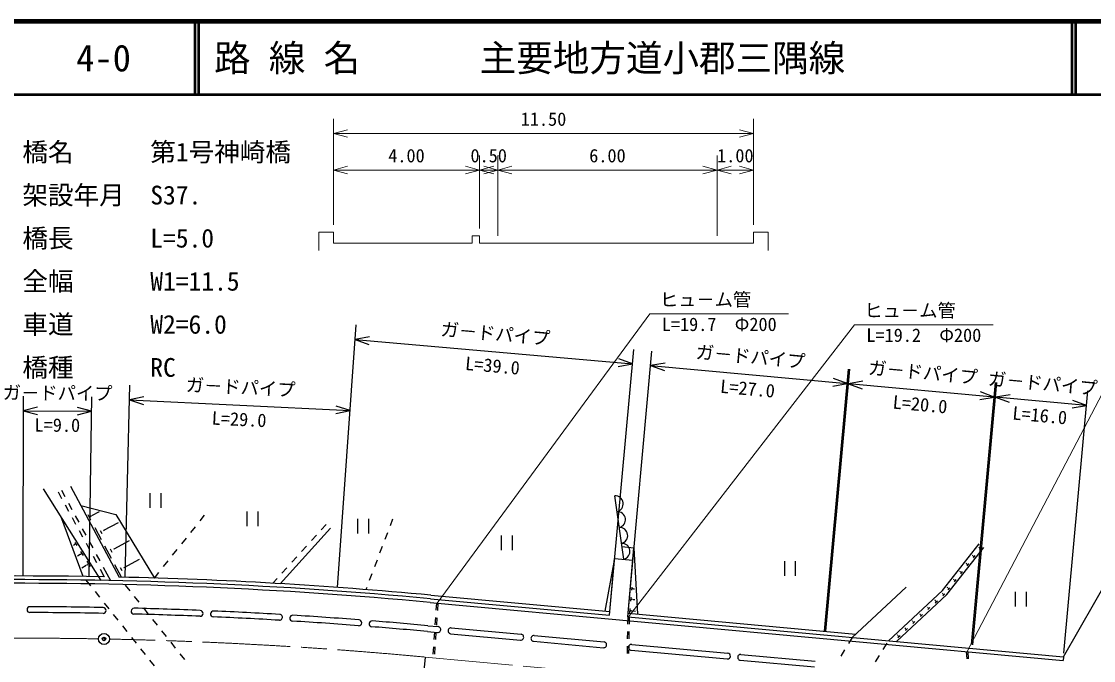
# Model space of a CAD drawing. Units: millimetres, scale not verified, with parts at other scales. Extents: x 40000 to 680000, y 20000 to 380000.
# Drawn here: x 154022 to 300720, y 292606 to 380000 of the extents above; entities that cross this region are included whole.
import ezdxf
from ezdxf.enums import TextEntityAlignment as Align

# ---------------------------------------------------------------- set-up
doc = ezdxf.new("R2010")
doc.units = ezdxf.units.MM
doc.header["$LTSCALE"] = 1000
doc.header["$PDMODE"] = 32
doc.header["$PDSIZE"] = 500
doc.linetypes.add('CHAIN', pattern=[18.5, 12, -1.5, 3.5, -1.5])
for name, color, linetype, lineweight in [('M-BGD', 7, 'Continuous', 25), ('M-BMK', 2, 'CHAIN', 13), ('M-BMK-SRVR', 3, 'Continuous', 25), ('M-STR-HTXT', 7, 'Continuous', 13), ('M-STR-STRC', 7, 'Continuous', 25), ('M-TTL', 2, 'Continuous', 140), ('M-TTL-LINE', 7, 'Continuous', 50)]:
    doc.layers.add(name, color=color, linetype=linetype, lineweight=lineweight)
doc.layers.add('M-TTL-TXT', color=7, linetype='Continuous')
doc.styles.add('@ＭＳ ゴシック', font='')
doc.styles.add('ＭＳ ゴシック', font='')
doc.styles.get('@ＭＳ ゴシック').set_extended_font_data('@MS Gothic')
doc.styles.get('ＭＳ ゴシック').set_extended_font_data('MS Gothic')

msp = doc.modelspace()

# ---------------------------------------------------------------- linework, layer by layer
at = {"layer": 'M-BGD'}
for p, q in [((164950, 303564), (157038, 316091)), ((159047, 315665), (159524, 314787)), ((159486, 315904), (159964, 315026)), ((160740, 316454), (167400, 304013)), ((171611, 315491), (171611, 313491)), ((173111, 315491), (173111, 313491)), ((160441, 314147), (160919, 313268)), ((236438, 306466), (235201, 315130)), ((160002, 313908), (160480, 313030)), ((162160, 313802), (166950, 312588)), ((163089, 312595), (163478, 311869)), ((163647, 312426), (164692, 312986)), ((166950, 312588), (172211, 303885)), ((178462, 311691), (179087, 312471)), ((184882, 312975), (184882, 310975)), ((186382, 312975), (186382, 310975)), ((162450, 304105), (159392, 312363)), ((160957, 312151), (161435, 311272)), ((161396, 312390), (161874, 311511)), ((163416, 312420), (163514, 312238)), ((163634, 312449), (163659, 312404)), ((165296, 310414), (167318, 311496)), ((195718, 311226), (195046, 310485)), ((200000, 312000), (200000, 310000)), ((201500, 312000), (201500, 310000)), ((204813, 311945), (204458, 311010)), ((161912, 310394), (162390, 309515)), ((162352, 310633), (162829, 309754)), ((164056, 310789), (164921, 309174)), ((164784, 310399), (165000, 309996)), ((165269, 310464), (165323, 310363)), ((177212, 310130), (177837, 310910)), ((196311, 310689), (189444, 303113)), ((194375, 309744), (193703, 309003)), ((204103, 310075), (203748, 309140)), ((219665, 309704), (219665, 307704)), ((221165, 309704), (221165, 307704)), ((161294, 308430), (161144, 308336)), ((161302, 308417), (161286, 308443)), ((161429, 308443), (161364, 308546)), ((161629, 308354), (161369, 308765)), ((162867, 308637), (163345, 307758)), ((163307, 308875), (163784, 307997)), ((165404, 308272), (166303, 306592)), ((166693, 307881), (168816, 309018)), ((175962, 308568), (176587, 309349)), ((193031, 308263), (192360, 307522)), ((203393, 308205), (203038, 307270)), ((236193, 308182), (237836, 308032)), ((280047, 302182), (285079, 308550)), ((285113, 308028), (285034, 308090)), ((162042, 307085), (161690, 306863)), ((162053, 307068), (162031, 307102)), ((162224, 307103), (162137, 307242)), ((162495, 306983), (162144, 307538)), ((163823, 306879), (164300, 306001)), ((164262, 307118), (164739, 306240)), ((166161, 307867), (166386, 307447)), ((166665, 307934), (166722, 307829)), ((174711, 307007), (175336, 307788)), ((191688, 306781), (191017, 306040)), ((236972, 298582), (237836, 308032)), ((237836, 308032), (238330, 298960)), ((280637, 301638), (285707, 308054)), ((284245, 306930), (284166, 306992)), ((284237, 306920), (284253, 306939)), ((284278, 306649), (284526, 306963)), ((284292, 306828), (284354, 306907)), ((285105, 308018), (285121, 308038)), ((285146, 307747), (285394, 308061)), ((285160, 307927), (285222, 308005)), ((162873, 305590), (162296, 305226)), ((162887, 305568), (162859, 305612)), ((163109, 305614), (162996, 305793)), ((163458, 305458), (163005, 306175)), ((165217, 305361), (166207, 303539)), ((166769, 305722), (167668, 304042)), ((167526, 305317), (167751, 304897)), ((168030, 305384), (168087, 305279)), ((168059, 305332), (170182, 306468)), ((173461, 305446), (174086, 306227)), ((190345, 305299), (189673, 304558)), ((202683, 306336), (202328, 305401)), ((235193, 306580), (233833, 299371)), ((234483, 298809), (235193, 306580)), ((235193, 306580), (237683, 306352)), ((258409, 306182), (258409, 304182)), ((259909, 306182), (259909, 304182)), ((283377, 305831), (283298, 305893)), ((283369, 305821), (283385, 305841)), ((283410, 305550), (283658, 305864)), ((283424, 305730), (283486, 305808)), ((164778, 305122), (165357, 304056)), ((172211, 303885), (172836, 304666)), ((189002, 303817), (188418, 303173)), ((201973, 304466), (201618, 303531)), ((281641, 303634), (281562, 303696)), ((281674, 303353), (281922, 303667)), ((282509, 304733), (282430, 304795)), ((282501, 304723), (282517, 304743)), ((282542, 304452), (282790, 304766)), ((282556, 304632), (282618, 304710)), ((296623, 293126), (303018, 304314)), ((162852, 303599), (163475, 302817)), ((168888, 302143), (168265, 302926)), ((201263, 302596), (201154, 302309)), ((237557, 302226), (237595, 302650)), ((237677, 302375), (237687, 302481)), ((237787, 302405), (237789, 302432)), ((237788, 302418), (237895, 302409)), ((267691, 295772), (275068, 302637)), ((280773, 302536), (280694, 302598)), ((280765, 302526), (280781, 302546)), ((280806, 302255), (281054, 302569)), ((280820, 302435), (280882, 302513)), ((281633, 303624), (281649, 303644)), ((281688, 303533), (281750, 303612)), ((164097, 302034), (164720, 301252)), ((170133, 300578), (169510, 301360)), ((209980, 301050), (234483, 298809)), ((210026, 301548), (234528, 299307)), ((237418, 300715), (237467, 301250)), ((237570, 300903), (237583, 301037)), ((237709, 300941), (237712, 300974)), ((237710, 300958), (237975, 300933)), ((272670, 295317), (280047, 302182)), ((273739, 295219), (280637, 301638)), ((279078, 300802), (279010, 300875)), ((279068, 300519), (279360, 300792)), ((279069, 300793), (279087, 300810)), ((279109, 300695), (279183, 300763)), ((280103, 301756), (280035, 301829)), ((280093, 301473), (280385, 301745)), ((280094, 301747), (280112, 301764)), ((280134, 301648), (280207, 301716)), ((290000, 302000), (290000, 300000)), ((291500, 302000), (291500, 300000)), ((165342, 300469), (165965, 299686)), ((171378, 299013), (170755, 299795)), ((209934, 300552), (296578, 292629)), ((210798, 300473), (210730, 299476)), ((210997, 300455), (210929, 299457)), ((237270, 299089), (237329, 299743)), ((237456, 299319), (237471, 299483)), ((237625, 299366), (237628, 299406)), ((237627, 299386), (238062, 299346)), ((278053, 299848), (277985, 299921)), ((278043, 299565), (278336, 299838)), ((278044, 299840), (278062, 299857)), ((278084, 299741), (278158, 299809)), ((166587, 298904), (167210, 298121)), ((172623, 297447), (172000, 298230)), ((210662, 298478), (210594, 297480)), ((210861, 298460), (210793, 297462)), ((236972, 298582), (236957, 297582)), ((236972, 298582), (296623, 293126)), ((237018, 299080), (268182, 296230)), ((237172, 298563), (237156, 297564)), ((276003, 297941), (275935, 298014)), ((275993, 297658), (276286, 297930)), ((275994, 297932), (276012, 297949)), ((276035, 297833), (276108, 297902)), ((277028, 298894), (276960, 298968)), ((277018, 298612), (277311, 298884)), ((277019, 298886), (277037, 298903)), ((277060, 298787), (277133, 298855)), ((167832, 297338), (168455, 296556)), ((173868, 295882), (173245, 296665)), ((209567, 296569), (210958, 296442)), ((209640, 297366), (211031, 297239)), ((210526, 296483), (210458, 295485)), ((210725, 296464), (210657, 295467)), ((212824, 297075), (222384, 296200)), ((236941, 296582), (236926, 295582)), ((237141, 296564), (237125, 295564)), ((274978, 296987), (274910, 297060)), ((274968, 296704), (275261, 296977)), ((274969, 296978), (274987, 296995)), ((275010, 296880), (275083, 296948)), ((169077, 295773), (169700, 294991)), ((175113, 294317), (174490, 295099)), ((212751, 296278), (222311, 295404)), ((224103, 295240), (233664, 294366)), ((224176, 296037), (233736, 295162)), ((267691, 295772), (267168, 294920)), ((271944, 294134), (272467, 294986)), ((273953, 296033), (273885, 296106)), ((273943, 295751), (274236, 296023)), ((273944, 296025), (273962, 296042)), ((273985, 295926), (274058, 295994)), ((170322, 294208), (170945, 293425)), ((176358, 292752), (175735, 293534)), ((210390, 294487), (210322, 293490)), ((210589, 294469), (210521, 293471)), ((236910, 294582), (236895, 293582)), ((237110, 294564), (237094, 293564)), ((237448, 294019), (250593, 292817)), ((237521, 294816), (250666, 293614)), ((252458, 293450), (262616, 292521)), ((266644, 294068), (266121, 293216)), ((283304, 293842), (283370, 292845)), ((283506, 293824), (283571, 292826)), ((171567, 292643), (172190, 291860)), ((209245, 293084), (206463, 263213)), ((252385, 292653), (262543, 291724)), ((270897, 292430), (271420, 293282)), ((296623, 293126), (296578, 292629))]:
    msp.add_line(p, q, dxfattribs=at)
for centre, radius, start, end in [((235263, 314034), 1098, 283.03517, 93.21217), ((235572, 311868), 1098, 283.03517, 93.21217), ((235881, 309702), 1098, 283.03517, 93.21217), ((236190, 307535), 1098, 283.03517, 93.21217), ((153602, -304330), 608500, 88.89308, 96.23632), ((153602, -304330), 608000, 84.67946, 96.23615), ((153602, -304330), 608500, 84.6795, 88.70068), ((153602, -304330), 607500, 84.67942, 96.23599), ((155194, 299568), 400, 89.84892, 269.84892), ((153602, -304330), 604300, 88.89962, 89.84892), ((165199, 299458), 400, 268.89962, 88.89962), ((169426, 299362), 400, 88.49855, 268.49855), ((153602, -304330), 604300, 87.63911, 88.49855), ((178479, 299057), 400, 267.63911, 87.63911), ((180289, 298980), 400, 87.46722, 267.46722), ((153602, -304330), 604300, 86.60778, 87.46722), ((153602, -304330), 603500, 88.89962, 89.84892), ((153602, -304330), 603500, 87.63911, 88.49855), ((153602, -304330), 603500, 86.60778, 87.46722), ((189335, 298512), 400, 266.60778, 86.60778), ((191144, 298402), 400, 86.43589, 266.43589), ((153602, -304330), 603500, 85.57644, 86.43589), ((153602, -304330), 604300, 85.57644, 86.43589), ((200180, 297771), 400, 265.57644, 85.57644), ((201986, 297628), 400, 85.40456, 265.40456), ((153602, -304330), 604300, 84.67917, 85.40456), ((153602, -304330), 603500, 84.6791, 85.40456), ((210995, 296840), 400, 264.77468, 84.77469), ((212787, 296676), 400, 84.77466, 264.7747), ((222347, 295802), 400, 264.77469, 84.77477), ((224140, 295638), 400, 84.7746, 264.77469), ((233700, 294764), 400, 264.77468, 84.77472), ((237484, 294418), 400, 84.77466, 264.7747), ((250629, 293216), 400, 264.77469, 84.77469), ((252422, 293052), 400, 84.77469, 264.77473)]:
    msp.add_arc(centre, radius, start, end, dxfattribs=at)
at = {"layer": 'M-BMK'}
msp.add_line((209245, 293084), (264266, 288052), dxfattribs=at)
for start, end in [(88.95214, 96.23348), (84.67882, 88.8089)]:
    msp.add_arc((153602, -304330), 600000, start, end, dxfattribs=at)
at = {"layer": 'M-BMK-SRVR'}
msp.add_circle((165324, 295555), 750, dxfattribs=at)
msp.add_point((165324, 295555), dxfattribs=at)
at = {"layer": 'M-STR-HTXT'}
for p, q in [((196706, 352184), (196706, 366684)), ((254206, 352184), (254206, 366684)), ((198638, 365202), (196706, 364684)), ((196706, 364684), (254206, 364684)), ((196706, 364684), (198638, 364166)), ((254206, 364684), (252275, 365202)), ((252275, 364166), (254206, 364684)), ((216706, 351684), (216706, 361684)), ((219206, 350684), (219206, 361684)), ((249206, 350684), (249206, 361684)), ((198638, 360202), (196706, 359684)), ((196706, 359684), (216706, 359684)), ((196706, 359684), (198638, 359166)), ((216706, 359684), (214775, 360202)), ((214775, 359166), (216706, 359684)), ((218638, 360202), (216706, 359684)), ((216706, 359684), (219206, 359684)), ((216706, 359684), (218638, 359166)), ((219206, 359684), (217275, 360202)), ((217275, 359166), (219206, 359684)), ((221138, 360202), (219206, 359684)), ((219206, 359684), (249206, 359684)), ((219206, 359684), (221138, 359166)), ((249206, 359684), (247275, 360202)), ((247275, 359166), (249206, 359684)), ((251138, 360202), (249206, 359684)), ((249206, 359684), (254206, 359684)), ((249206, 359684), (251138, 359166)), ((254206, 359684), (252275, 360202)), ((252275, 359166), (254206, 359684)), ((194706, 351184), (196706, 351184)), ((194706, 351184), (194706, 348684)), ((196706, 349684), (196706, 351184)), ((216706, 350684), (215706, 350684)), ((215706, 350684), (215706, 349684)), ((216706, 349684), (216706, 350684)), ((254206, 349684), (254206, 351184)), ((254206, 351184), (256206, 351184)), ((256206, 351184), (256206, 348684)), ((196706, 349684), (215706, 349684)), ((216706, 349684), (219206, 349684)), ((219206, 349684), (249206, 349684)), ((249206, 349684), (254206, 349684)), ((283405, 293833), (309675, 343976)), ((210897, 300464), (240000, 340000)), ((240000, 340000), (259000, 340000)), ((237072, 298573), (267995, 338513)), ((267995, 338513), (286995, 338513))]:
    msp.add_line(p, q, dxfattribs=at)
at = {"layer": 'M-STR-STRC'}
for p, q in [((197246, 302603), (199829, 338516)), ((201655, 336866), (199685, 336521)), ((199685, 336521), (237625, 333166)), ((199685, 336521), (201564, 335835)), ((234528, 299307), (237807, 335158)), ((237018, 299080), (240296, 334930)), ((235655, 332821), (237625, 333166)), ((237625, 333166), (235746, 333852)), ((242085, 333278), (240114, 332938)), ((240114, 332938), (267002, 330479)), ((240114, 332938), (241991, 332247)), ((263906, 296621), (267184, 332471)), ((264105, 296602), (267383, 332453)), ((168235, 303994), (168866, 330243)), ((265031, 330140), (267002, 330479)), ((267002, 330479), (265125, 331171)), ((269172, 330801), (267201, 330461)), ((287118, 328640), (267201, 330461)), ((267201, 330461), (269078, 329770)), ((284022, 294781), (287300, 330631)), ((284221, 294763), (287499, 330613)), ((154256, 304169), (154283, 328765)), ((163271, 304093), (163662, 328685)), ((170772, 328668), (168818, 328244)), ((285147, 328300), (287118, 328640)), ((287118, 328640), (285241, 329331)), ((289288, 328961), (287317, 328622)), ((299765, 327483), (287317, 328622)), ((287317, 328622), (289194, 327930)), ((296669, 293624), (299947, 329475)), ((156217, 327266), (154281, 326765)), ((163630, 326686), (161703, 327220)), ((168818, 328244), (198986, 326797)), ((168818, 328244), (170723, 327634)), ((198986, 326797), (197081, 327407)), ((297794, 327144), (299765, 327483)), ((299765, 327483), (297889, 328175)), ((154281, 326765), (163630, 326686)), ((154281, 326765), (156208, 326231)), ((161694, 326184), (163630, 326686)), ((197031, 326373), (198986, 326797))]:
    msp.add_line(p, q, dxfattribs=at)
at = {"layer": 'M-TTL'}
msp.add_line((680000, 380000), (40000, 380000), dxfattribs=at)
at = {"layer": 'M-TTL-LINE'}
for p, q in [((177750, 380000), (177750, 370000)), ((178250, 380000), (178250, 370000)), ((297750, 380000), (297750, 370000)), ((298250, 380000), (298250, 370000)), ((40000, 370000), (680000, 370000))]:
    msp.add_line(p, q, dxfattribs=at)

# ---------------------------------------------------------------- texts
at = {"layer": 'M-STR-HTXT', "style": 'ＭＳ ゴシック'}
for s, p in [('11.50', (225456, 365184)), ('4.00', (206706, 360184)), ('0.50', (217956, 360184)), ('6.00', (234206, 360184)), ('1.00', (251706, 360184))]:
    msp.add_text(s, height=1833, dxfattribs=at).set_placement(p, align=Align.BOTTOM_CENTER)
for s, height, p in [('橋名\u3000\u3000\u3000第1号神崎橋', 2566, (154151, 360092)), ('架設年月\u3000S37.', 2566, (154151, 354201)), ('橋長\u3000\u3000\u3000L=5.0', 2566, (154151, 348310)), ('全幅\u3000\u3000\u3000W1=11.5', 2566, (154151, 342419)), ('ヒュ－ム管', 1833, (241375, 340500)), ('ヒュ－ム管', 1833, (269370, 339013)), ('車道\u3000\u3000\u3000W2=6.0', 2566, (154151, 336528)), ('橋種\u3000\u3000\u3000RC', 2566, (154151, 330636))]:
    msp.add_text(s, height=height, dxfattribs=at).set_placement(p, align=Align.BOTTOM_LEFT)
for s, p in [('L=19.7\u3000Φ200', (249500, 339500)), ('L=19.2\u3000Φ200', (277495, 338013))]:
    msp.add_text(s, height=1833, dxfattribs=at).set_placement(p, align=Align.TOP_CENTER)
at = {"layer": 'M-STR-STRC', "style": 'ＭＳ ゴシック'}
for rotation, p in [(354.947, (218743, 335840)), (354.775, (253649, 332705)), (354.775, (277251, 330546)), (354.775, (293632, 329048)), (359.514, (158964, 327725)), (357.255, (183950, 328519))]:
    msp.add_text('ガ－ドパイプ', height=1833, rotation=rotation, dxfattribs=at).set_placement(p, align=Align.BOTTOM_CENTER)
at = {"layer": 'M-STR-STRC', "style": '@ＭＳ ゴシック'}
for s, rotation, p in [('L=39.0', 354.947, (218567, 333847)), ('L=27.0', 354.775, (253467, 330713)), ('L=20.0', 354.775, (277069, 328555)), ('L=16.0', 354.775, (293450, 327056)), ('L=9.0', 359.514, (158947, 325725)), ('L=29.0', 357.255, (183854, 326522))]:
    msp.add_text(s, height=1833, rotation=rotation, dxfattribs=at).set_placement(p, align=Align.TOP_CENTER)
at = {"layer": 'M-TTL-TXT', "style": 'ＭＳ ゴシック'}
for s, p in [('路 線 名', (180380, 375000)), ('主要地方道小郡三隅線', (216734, 375000)), ('4-0', (161521, 375000))]:
    msp.add_text(s, height=3666, dxfattribs=at).set_placement(p, align=Align.MIDDLE_LEFT)

doc.saveas('drawing.dxf')
